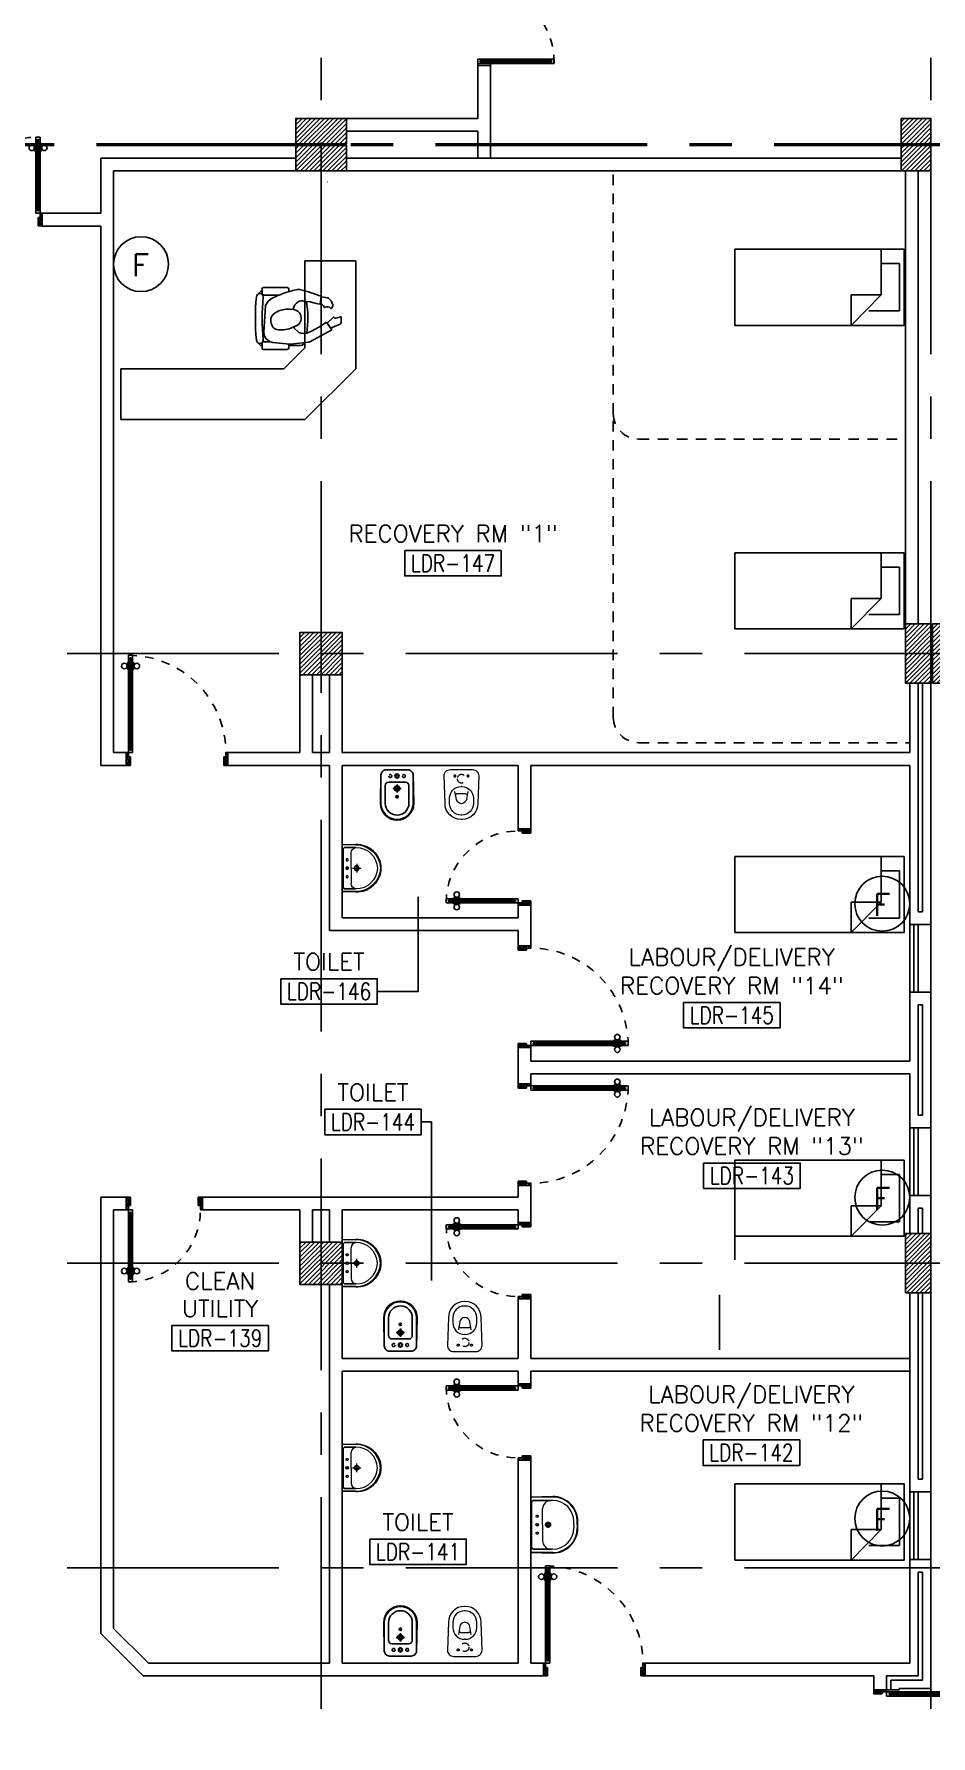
# Model space of a CAD drawing. Extents: x -0.4 to 91.9, y -1.1 to 78.4.
# Drawn here: x 31.96 to 42.55, y 14.57 to 34.67 of the extents above; entities that cross this region are included whole.
import ezdxf
from ezdxf.enums import TextEntityAlignment as Align

# ---------------------------------------------------------------- set-up
doc = ezdxf.new("R2010")
doc.units = 0
doc.header["$MEASUREMENT"] = 0
for name, pattern in [('CENTERX2', [4, 2.5, -0.5, 0.5, -0.5]), ('DASHED', [0.75, 0.5, -0.25]), ('HIDDEN', [0.375, 0.25, -0.125]), ('HIDDEN2', [0.1875, 0.125, -0.0625])]:
    doc.linetypes.add(name, pattern=pattern)
doc.layers.get('0').update_dxf_attribs({"color": 11, "linetype": 'CONTINUOUS'})
for name, color, linetype in [('AXES', 11, 'CENTERX2'), ('COL', 11, 'CONTINUOUS'), ('COUNTER', 11, 'CONTINUOUS'), ('CRT-HIDE', 11, 'HIDDEN2'), ('DOOR', 11, 'CONTINUOUS'), ('E-CLCK', 4, 'CONTINUOUS'), ('FIX', 11, 'CONTINUOUS'), ('FUR', 11, 'CONTINUOUS'), ('HAT', 11, 'CONTINUOUS'), ('INSUL', 11, 'CONTINUOUS'), ('NON-MEDICAL', 11, 'CONTINUOUS'), ('RM-BOX', 11, 'CONTINUOUS'), ('RM-NAME', 11, 'CONTINUOUS'), ('RM-NO', 11, 'CONTINUOUS'), ('WALL', 11, 'CONTINUOUS'), ('WIN', 11, 'CONTINUOUS')]:
    doc.layers.add(name, color=color, linetype=linetype)
doc.styles.add('ROMANS', font='ROMANS.shx', dxfattribs={"width": 0.6})

# ---------------------------------------------------------------- blocks, each defined once
blk = doc.blocks.new('*X80')
at = {"color": 0}
for p, q in [((49339, 132654), (49835, 133150)), ((49339, 132707), (49782, 133150)), ((49339, 132760), (49729, 133150)), ((49339, 132813), (49676, 133150)), ((49339, 132866), (49623, 133150)), ((49339, 132919), (49570, 133150)), ((49339, 132972), (49517, 133150)), ((49339, 133025), (49464, 133150)), ((49339, 133078), (49411, 133150)), ((49339, 133131), (49358, 133150)), ((49388, 132650), (49839, 133101)), ((49441, 132650), (49839, 133048)), ((49494, 132650), (49839, 132995)), ((49547, 132650), (49839, 132942)), ((49600, 132650), (49839, 132889)), ((49653, 132650), (49839, 132836)), ((49706, 132650), (49839, 132783)), ((49759, 132650), (49839, 132730)), ((49812, 132650), (49839, 132677))]:
    blk.add_line(p, q, dxfattribs=at)
blk = doc.blocks.new('*X74')
at = {"color": 0}
for p, q in [((49339, 139867), (49822, 140350)), ((49339, 139920), (49769, 140350)), ((49339, 139973), (49716, 140350)), ((49339, 140026), (49663, 140350)), ((49339, 140079), (49610, 140350)), ((49339, 140132), (49557, 140350)), ((49339, 140185), (49504, 140350)), ((49339, 140238), (49451, 140350)), ((49339, 140291), (49398, 140350)), ((49339, 140344), (49345, 140350)), ((49375, 139850), (49839, 140314)), ((49428, 139850), (49839, 140261)), ((49481, 139850), (49839, 140207)), ((49535, 139850), (49839, 140154)), ((49588, 139850), (49839, 140101)), ((49641, 139850), (49839, 140048)), ((49694, 139850), (49839, 139995)), ((49747, 139850), (49839, 139942)), ((49800, 139850), (49839, 139889))]:
    blk.add_line(p, q, dxfattribs=at)
blk = doc.blocks.new('COL50')
at = {"layer": 'COL'}
blk.add_lwpolyline([(-250, 250), (-250, -250), (250, -250), (250, 250)], close=True, dxfattribs=at)
blk = doc.blocks.new('A$C272A55A0')
at = {"layer": 'DOOR', "color": 0, "linetype": 'ByBlock'}
for p, q in [((0, 900), (0, 1050)), ((50, 1050), (0, 1050)), ((50, 950), (50, 1050)), ((1750, 950), (1750, 1050)), ((1750, 1050), (1800, 1050)), ((1800, 1050), (1800, 900)), ((0, 900), (25, 900)), ((25, 950), (50, 950)), ((25, 900), (25, 950)), ((75, 900), (25, 900)), ((25, 850), (25, 900)), ((42, 850), (25, 850)), ((58, 870), (42, 870)), ((42, 870), (42, 850)), ((58, 850), (58, 870)), ((75, 850), (58, 850)), ((75, 900), (75, 850)), ((1725, 900), (1775, 900)), ((1725, 900), (1725, 850)), ((1725, 850), (1742, 850)), ((1742, 870), (1758, 870)), ((1742, 850), (1742, 870)), ((1775, 950), (1750, 950)), ((1758, 870), (1758, 850)), ((1758, 850), (1775, 850)), ((1775, 900), (1775, 950)), ((1800, 900), (1775, 900)), ((1775, 850), (1775, 900)), ((25, 50), (42, 50)), ((25, 50), (25, 0)), ((25, 0), (75, 0)), ((75, 0), (25, 0)), ((42, 50), (42, 30)), ((42, 30), (58, 30)), ((58, 50), (75, 50)), ((58, 50), (58, 30)), ((75, 50), (75, 0)), ((1718, 160), (1709, 160)), ((1709, 95), (1709, 160)), ((1718, 95), (1709, 95)), ((1725, 173), (1718, 173)), ((1718, 173), (1718, 83)), ((1718, 95), (1718, 160)), ((1725, 83), (1718, 83)), ((1742, 50), (1725, 50)), ((1725, 50), (1725, 0)), ((1775, 0), (1725, 0)), ((1725, 0), (1775, 0)), ((1742, 50), (1742, 30)), ((1758, 30), (1742, 30)), ((1775, 50), (1758, 50)), ((1758, 50), (1758, 30)), ((1775, 173), (1782, 173)), ((1775, 83), (1782, 83)), ((1775, 50), (1775, 0)), ((1782, 173), (1782, 83)), ((1782, 160), (1791, 160)), ((1782, 95), (1782, 160)), ((1782, 95), (1791, 95)), ((1791, 95), (1791, 160))]:
    blk.add_line(p, q, dxfattribs=at)
at = {"layer": 'DOOR', "color": 9, "linetype": 'ByBlock'}
for p, q in [((50, 1050), (0, 1010)), ((50, 1050), (0, 937)), ((50, 1050), (37, 950)), ((1750, 1050), (1800, 1010)), ((1750, 1050), (1800, 937)), ((1750, 1050), (1763, 950))]:
    blk.add_line(p, q, dxfattribs=at)
at = {"layer": 'DOOR', "linetype": 'ByBlock'}
for p, q in [((25, 850), (25, 50)), ((42, 850), (42, 50)), ((58, 850), (58, 50)), ((75, 50), (75, 850)), ((1725, 50), (1725, 850)), ((1742, 850), (1742, 50)), ((1758, 850), (1758, 50)), ((1775, 850), (1775, 50))]:
    blk.add_line(p, q, dxfattribs=at)
at = {"layer": 'DOOR', "color": 0, "linetype": 'ByBlock'}
for centre in [(1676, 128), (1824, 128)]:
    blk.add_circle(centre, 32.4, dxfattribs=at)
at = {"layer": 'DOOR', "color": 9, "linetype": 'ByBlock'}
for centre, radius, start, end in [((50, 1050), 54.4, 203.2074, 270), ((50, 1050), 34.4, 180, 270), ((50, 1050), 14.4, 180, 270), ((1750, 1050), 14.4, 270, 0), ((1750, 1050), 34.4, 270, 0), ((1750, 1050), 54.4, 270, 336.7926), ((50, 1050), 74.4, 227.7764, 270), ((50, 1050), 94.4, 238.0182, 270), ((50, 1050), 114, 244.0838, 257.3774), ((50, 1050), 134, 248.1598, 259.28), ((50, 1050), 154, 251.1053, 256.2858), ((1750, 1050), 74.4, 270, 312.2236), ((1750, 1050), 94.4, 270, 301.9818), ((1750, 1050), 114, 282.6226, 295.9162), ((1750, 1050), 134, 280.72, 291.8402), ((1750, 1050), 154, 283.7142, 288.8947)]:
    blk.add_arc(centre, radius, start, end, dxfattribs=at)
at = {"layer": 'DOOR', "linetype": 'HIDDEN', "ltscale": 0.5}
for centre, start, end in [((50, 851), 268.3174, 3.2965), ((1750, 851), 176.7035, 271.6826)]:
    blk.add_arc(centre, 851, start, end, dxfattribs=at)
at = {"layer": 'WALL', "linetype": 'ByBlock'}
blk.add_line((1800, 900), (1800, 1050), dxfattribs=at)
blk = doc.blocks.new('RM1')
at = {"layer": 'RM-BOX'}
blk.add_lwpolyline([(570, -200), (-570, -200), (-570, -500), (570, -500)], close=True, dxfattribs=at)
at = {"layer": 'RM-NAME', "style": 'ROMANS'}
for tag, p in [('ROOMNAME1', (0, 324)), ('ROOMNAME2', (0, 0))]:
    blk.add_attdef(tag, text='', height=200, dxfattribs=at).set_placement(p, align=Align.MIDDLE)
at = {"layer": 'RM-NO', "style": 'ROMANS', "width": 0.8}
blk.add_attdef('ROOMNO', text='', height=200, dxfattribs=at).set_placement((0, -350), align=Align.MIDDLE)
blk = doc.blocks.new('C5')
at = {"layer": 'HAT', "linetype": 'ByBlock'}
h = blk.add_hatch(dxfattribs=at)
h.set_pattern_fill('ANSI31', color=256, scale=300, style=0)
h.set_pattern_definition([(45, (-223356.182, -51411.005), (-26.516504, 26.516504), [])])
h.paths.add_polyline_path([(300, 300), (0, 300), (0, 0), (300, 0)])
h.paths.add_polyline_path([(600, 300), (300, 300), (300, 0), (600, 0)])
at = {"layer": 'COL'}
blk.add_lwpolyline([(600, 300), (0, 300), (0, 0), (600, 0)], close=True, dxfattribs=at)
blk = doc.blocks.new('C7')
at = {"layer": 'HAT'}
h = blk.add_hatch(dxfattribs=at)
h.set_pattern_fill('ANSI31', color=256, scale=300, style=0)
h.set_pattern_definition([(45, (-248876.182, -51411.005), (-26.5165043, 26.5165043), [])])
h.paths.add_polyline_path([(350, 300), (250, 300), (0, 300), (0, 0), (350, 0)])
at = {"layer": 'COL'}
blk.add_lwpolyline([(0, 300), (0, 0), (350, 0), (350, 300)], close=True, dxfattribs=at)
blk = doc.blocks.new('C11')
at = {"layer": 'HAT'}
h = blk.add_hatch(dxfattribs=at)
h.set_pattern_fill('ANSI31', color=256, scale=300, style=0)
h.set_pattern_definition([(45, (-248556.182, -75061.005), (-26.5165043, 26.5165043), [])])
h.paths.add_polyline_path([(300, 700), (0, 700), (0, 350), (300, 350)])
h.paths.add_polyline_path([(300, 350), (0, 350), (0, 0), (300, 0)])
at = {"layer": 'COL'}
blk.add_lwpolyline([(300, 700), (300, 0), (0, 0), (0, 700)], close=True, dxfattribs=at)
blk = doc.blocks.new('C11D')
at = {"layer": 'COL', "linetype": 'ByBlock'}
for p in [(-320, 0), (0, 0)]:
    blk.add_blockref('C11', p, dxfattribs=at)
blk = doc.blocks.new('DOOR90')
at = {"layer": 'DOOR', "color": 0, "linetype": 'ByBlock'}
for p, q in [((-150, 0), (-150, -25)), ((-150, 0), (0, 0)), ((0, -50), (0, 0)), ((-1000, -25), (-1000, -75)), ((-1000, -75), (-1000, -25)), ((-950, -25), (-1000, -25)), ((-950, -75), (-1000, -75)), ((-970, -42), (-970, -58)), ((-950, -42), (-970, -42)), ((-950, -58), (-970, -58)), ((-950, -25), (-950, -42)), ((-950, -58), (-950, -75)), ((-918, -25), (-918, -18)), ((-828, -18), (-918, -18)), ((-918, -75), (-918, -82)), ((-828, -82), (-918, -82)), ((-905, -18), (-905, -9)), ((-905, -9), (-840, -9)), ((-905, -18), (-840, -18)), ((-905, -82), (-905, -91)), ((-905, -82), (-840, -82)), ((-905, -91), (-840, -91)), ((-840, -18), (-840, -9)), ((-840, -82), (-840, -91)), ((-828, -25), (-828, -18)), ((-828, -75), (-828, -82)), ((-200, -42), (-200, -25)), ((-200, -25), (-150, -25)), ((-180, -42), (-200, -42)), ((-200, -75), (-200, -58)), ((-200, -58), (-180, -58)), ((-150, -75), (-200, -75)), ((-180, -58), (-180, -42)), ((-150, -75), (-150, -25)), ((-150, -25), (-100, -25)), ((-100, -25), (-100, -50)), ((-100, -50), (0, -50)), ((-150, -900), (-150, -875)), ((-150, -875), (-100, -875)), ((0, -900), (-150, -900)), ((-150, -900), (0, -900)), ((-100, -850), (0, -850)), ((-100, -875), (-100, -850)), ((0, -850), (0, -900))]:
    blk.add_line(p, q, dxfattribs=at)
at = {"layer": 'DOOR', "color": 9, "linetype": 'ByBlock'}
for p, q in [((0, -50), (-114, 0)), ((0, -50), (-40, 0)), ((0, -50), (-100, -37)), ((0, -850), (-114, -900)), ((0, -850), (-100, -863)), ((0, -850), (-40, -900))]:
    blk.add_line(p, q, dxfattribs=at)
at = {"layer": 'DOOR', "linetype": 'ByBlock'}
for p, q in [((-200, -25), (-950, -25)), ((-200, -42), (-950, -42)), ((-200, -58), (-950, -58)), ((-950, -75), (-200, -75))]:
    blk.add_line(p, q, dxfattribs=at)
at = {"layer": 'DOOR', "color": 0, "linetype": 'ByBlock'}
for centre in [(-873, 24), (-873, -124)]:
    blk.add_circle(centre, 32.4, dxfattribs=at)
at = {"layer": 'DOOR', "color": 9, "linetype": 'ByBlock'}
for centre, radius, start, end in [((0, -50), 154, 161.1053, 166.2858), ((0, -50), 134, 158.1598, 169.28), ((0, -50), 94.4, 148.0182, 180), ((0, -50), 74.4, 137.7764, 180), ((0, -50), 114, 154.0838, 167.3774), ((0, -50), 54.4, 113.2074, 180), ((0, -50), 34.4, 90, 180), ((0, -50), 14.4, 90, 180), ((0, -850), 154, 193.7142, 198.8947), ((0, -850), 134, 190.72, 201.8402), ((0, -850), 94.4, 180, 211.9818), ((0, -850), 74.4, 180, 222.2236), ((0, -850), 54.4, 180, 246.7926), ((0, -850), 34.4, 180, 270), ((0, -850), 14.4, 180, 270)]:
    blk.add_arc(centre, radius, start, end, dxfattribs=at)
at = {"layer": 'DOOR', "linetype": 'HIDDEN', "ltscale": 0.5}
blk.add_arc((-150, -25), 850, 180, 270, dxfattribs=at)
blk = doc.blocks.new('DOOR100')
at = {"layer": 'DOOR', "color": 0, "linetype": 'ByBlock'}
for p, q in [((-75, 1218), (-82, 1218)), ((-82, 1128), (-82, 1218)), ((-25, 1300), (-75, 1300)), ((-75, 1300), (-25, 1300)), ((-75, 1250), (-75, 1300)), ((-58, 1250), (-75, 1250)), ((-42, 1270), (-58, 1270)), ((-58, 1250), (-58, 1270)), ((-42, 1250), (-42, 1270)), ((-25, 1250), (-42, 1250)), ((-25, 1250), (-25, 1300)), ((-25, 1218), (-18, 1218)), ((-18, 1128), (-18, 1218)), ((-82, 1205), (-91, 1205)), ((-91, 1205), (-91, 1140)), ((-82, 1140), (-91, 1140)), ((-82, 1205), (-82, 1140)), ((-75, 1128), (-82, 1128)), ((-25, 1128), (-18, 1128)), ((-18, 1205), (-9, 1205)), ((-18, 1205), (-18, 1140)), ((-18, 1140), (-9, 1140)), ((-9, 1205), (-9, 1140)), ((-1200, 0), (-1200, 150)), ((-1200, 150), (-1175, 150)), ((-1200, 150), (-1200, 0)), ((-1150, 0), (-1200, 0)), ((-1175, 150), (-1175, 100)), ((-1175, 100), (-1150, 100)), ((-1150, 100), (-1150, 0)), ((-75, 200), (-58, 200)), ((-75, 150), (-75, 200)), ((-75, 150), (-25, 150)), ((-58, 200), (-58, 180)), ((-58, 180), (-42, 180)), ((-50, 100), (-50, 0)), ((-25, 100), (-50, 100)), ((-50, 0), (0, 0)), ((-42, 200), (-25, 200)), ((-42, 180), (-42, 200)), ((-25, 200), (-25, 150)), ((0, 150), (-25, 150)), ((-25, 150), (-25, 100)), ((0, 150), (0, 0))]:
    blk.add_line(p, q, dxfattribs=at)
at = {"layer": 'DOOR', "linetype": 'ByBlock'}
for p, q in [((-75, 1250), (-75, 200)), ((-58, 200), (-58, 1250)), ((-42, 200), (-42, 1250)), ((-25, 200), (-25, 1250)), ((0, 0), (0, 150))]:
    blk.add_line(p, q, dxfattribs=at)
at = {"layer": 'DOOR', "color": 9, "linetype": 'ByBlock'}
for p, q in [((-1150, 0), (-1200, 114)), ((-1150, 0), (-1200, 40)), ((-1150, 0), (-1163, 100)), ((-50, 0), (0, 114)), ((-50, 0), (-37, 100)), ((-50, 0), (0, 40))]:
    blk.add_line(p, q, dxfattribs=at)
at = {"layer": 'DOOR', "color": 0, "linetype": 'ByBlock'}
for centre in [(-124, 1173), (24, 1173)]:
    blk.add_circle(centre, 32.4, dxfattribs=at)
at = {"layer": 'DOOR', "linetype": 'HIDDEN', "ltscale": 0.5}
blk.add_arc((-25, 150), 1150, 90, 180.0001, dxfattribs=at)
at = {"layer": 'DOOR', "color": 9, "linetype": 'ByBlock'}
for centre, radius, start, end in [((-1150, 0), 154, 103.7142, 108.8947), ((-1150, 0), 134, 100.72, 111.8402), ((-1150, 0), 94.4, 90, 121.9818), ((-1150, 0), 74.4, 90, 132.2236), ((-1150, 0), 54.4, 90, 156.7926), ((-1150, 0), 34.4, 90, 180), ((-1150, 0), 14.4, 90, 180), ((-50, 0), 94.4, 58.0182, 90), ((-50, 0), 74.4, 47.7764, 90), ((-50, 0), 54.4, 23.2074, 90), ((-50, 0), 34.4, 0, 90), ((-50, 0), 14.4, 0, 90), ((-50, 0), 134, 68.1598, 79.28), ((-50, 0), 114, 64.0838, 77.3774), ((-50, 0), 154, 71.1053, 76.2858)]:
    blk.add_arc(centre, radius, start, end, dxfattribs=at)
blk = doc.blocks.new('A$C49F1192B')
at = {"layer": 'DOOR', "color": 0, "linetype": 'ByBlock', "xscale": -1, "rotation": 270}
blk.add_blockref('DOOR100', (0, 1200), dxfattribs=at)
blk = doc.blocks.new('LAV-003')
at = {"layer": 'FIX', "linetype": 'Continuous', "lineweight": 20}
for p, q in [((-328, -285), (-328, -25)), ((0, -165), (-188, -165)), ((0, -165), (187, -165)), ((327, -285), (327, -25)), ((-288, -285), (-288, -265)), ((287, -285), (287, -265)), ((0, -535), (-38, -535)), ((0, -575), (-38, -575)), ((0, -535), (37, -535)), ((0, -575), (37, -575))]:
    blk.add_line(p, q, dxfattribs=at)
at = {"layer": 'FIX', "linetype": 'ByBlock'}
blk.add_line((-328, -25), (327, -25), dxfattribs=at)
at = {"layer": 'FIX', "linetype": 'ByBlock', "ltscale": 0.3}
for p, q in [((-288, -265), (-288, -60)), ((0, -35), (-262, -35)), ((0, -35), (262, -35)), ((287, -265), (287, -60))]:
    blk.add_line(p, q, dxfattribs=at)
at = {"layer": 'FIX', "lineweight": 20}
for p, q in [((-16, -101), (15, -101)), ((0, -85), (0, -116))]:
    blk.add_line(p, q, dxfattribs=at)
at = {"layer": 'FIX', "linetype": 'DASHED', "lineweight": 20, "ltscale": 0.04}
for p, q in [((0, -194), (0, -266)), ((-36, -230), (37, -230))]:
    blk.add_line(p, q, dxfattribs=at)
at = {"layer": 'FIX', "linetype": 'Continuous', "lineweight": 20}
blk.add_lwpolyline([(295, -25), (0, -25), (-328, -25), (-335, -285, 0.414214), (-38, -582), (0, -582), (37, -582, 0.414214), (334, -285), (327, -25), (0, -25)], format="xyb", dxfattribs=at)
at = {"layer": 'FIX', "linetype": 'HIDDEN', "lineweight": 20, "ltscale": 0.05}
for centre in [(-100, -101), (100, -101)]:
    blk.add_circle(centre, 12.4, dxfattribs=at)
at = {"layer": 'FIX', "lineweight": 20}
for centre, radius in [((0, -230), 29.5), ((0, -101), 15.5), ((0, -230), 22.5)]:
    blk.add_circle(centre, radius, dxfattribs=at)
at = {"layer": 'FIX', "linetype": 'Continuous', "lineweight": 20}
for centre, radius, start, end in [((-188, -265), 100, 90, 180), ((187, -265), 100, 0, 90), ((-38, -285), 290, 180, 270), ((-38, -285), 250, 180, 270), ((37, -285), 250, 270, 0), ((37, -285), 290, 270, 0)]:
    blk.add_arc(centre, radius, start, end, dxfattribs=at)
at = {"layer": 'FIX', "linetype": 'ByBlock', "ltscale": 0.3}
for centre, start, end in [((-262, -60), 90, 180), ((262, -60), 0, 90)]:
    blk.add_arc(centre, 25, start, end, dxfattribs=at)
blk = doc.blocks.new('WC1')
at = {"layer": 'FIX', "lineweight": 20}
for p, q in [((-210, 204), (-538, 194)), ((-727, 5), (-727, -5)), ((-674, 5), (-674, -5)), ((-534, 24), (-540, 0)), ((-540, 0), (-534, -24)), ((-475, 141), (-538, 141)), ((-395, 76), (-490, 60)), ((-339, 5), (-339, -5)), ((-538, -141), (-475, -141)), ((-538, -194), (-210, -204)), ((-490, -60), (-395, -76))]:
    blk.add_line(p, q, dxfattribs=at)
at = {"layer": 'FIX', "linetype": 'Continuous', "lineweight": 20}
blk.add_line((-420, -47), (-420, 45), dxfattribs=at)
at = {"layer": 'FIX', "lineweight": 20}
blk.add_lwpolyline([(-213, -204), (-210, -204, 0.414214), (-137, -131), (-137, 0), (-137, 131, 0.414214), (-210, 204)], format="xyb", dxfattribs=at)
at = {"layer": 'FIX', "linetype": 'HIDDEN2', "lineweight": 20, "ltscale": 0.3}
blk.add_circle((-245, 0), 49.8, dxfattribs=at)
at = {"layer": 'FIX', "linetype": 'HIDDEN', "lineweight": 20, "ltscale": 0.05}
for centre in [(-213, 78), (-213, -77)]:
    blk.add_circle(centre, 11.6, dxfattribs=at)
at = {"layer": 'FIX', "lineweight": 20}
for centre, radius, start, end in [((-538, 5), 189, 90, 180), ((-538, 5), 136, 90, 180), ((-473, -7), 68.2, 128.9242, 152.8468), ((-464, -18), 82, 108.496, 128.9242), ((-475, 5), 136, 360, 90), ((-538, -5), 189, 180, 270), ((-538, -5), 136, 180, 270), ((-473, 7), 68.2, 207.1532, 231.0758), ((-464, 18), 82, 231.0758, 251.504), ((-475, -5), 136, 270, 0)]:
    blk.add_arc(centre, radius, start, end, dxfattribs=at)
at = {"layer": 'FIX', "linetype": 'Continuous', "lineweight": 20}
for centre, start, end in [((-443, 46), 357.6662, 91.6121), ((-442, -46), 268.3879, 2.3338)]:
    blk.add_arc(centre, 22.3, start, end, dxfattribs=at)
blk = doc.blocks.new('BIDET1')
at = {"layer": 'FIX'}
for p, q in [((-617, 2), (-617, -3)), ((-88, 190), (-428, 190)), ((-210, 140), (-420, 140)), ((-352, 1), (-352, 1)), ((-350, 5), (-350, 5)), ((-348, 1), (-348, 1)), ((-346, 5), (-346, 5)), ((-344, 9), (-344, 9)), ((-344, 1), (-344, 1)), ((-342, 5), (-342, 5)), ((-341, 9), (-341, 9)), ((-341, 1), (-341, 1)), ((-339, 5), (-339, 5)), ((-337, 1), (-337, 1)), ((-335, 5), (-335, 5)), ((-333, 1), (-333, 1)), ((-170, 100), (-170, -100)), ((-25, -3), (-25, 128)), ((-617, -8), (-617, -3)), ((-88, -190), (-428, -190)), ((-210, -140), (-420, -140)), ((-350, -2), (-350, -2)), ((-348, -6), (-348, -6)), ((-346, -2), (-346, -2)), ((-346, -10), (-346, -10)), ((-344, -6), (-344, -6)), ((-342, -2), (-342, -2)), ((-342, -10), (-342, -10)), ((-341, -6), (-341, -6)), ((-339, -2), (-339, -2)), ((-339, -10), (-339, -10)), ((-337, -6), (-337, -6)), ((-335, -2), (-335, -2)), ((-333, -6), (-333, -6)), ((-331, -2), (-331, -2)), ((-25, -3), (-25, -134))]:
    blk.add_line(p, q, dxfattribs=at)
at = {"layer": 'FIX', "linetype": 'ByBlock', "ltscale": 0.3}
for p, q in [((-75, 190), (-420, 197)), ((-75, -190), (-420, -197))]:
    blk.add_line(p, q, dxfattribs=at)
at = {"layer": 'FIX', "linetype": 'DASHED', "ltscale": 0.05}
for p, q in [((-196, 0), (-294, 0)), ((-245, 49), (-245, -49))]:
    blk.add_line(p, q, dxfattribs=at)
at = {"layer": 'FIX'}
for centre, radius in [((-342, 0), 13.8), ((-342, 0), 11), ((-245, 0), 31.7), ((-245, 0), 22.5), ((-98, 0), 24.5), ((-98, 0), 17.5)]:
    blk.add_circle(centre, radius, dxfattribs=at)
at = {"layer": 'FIX', "linetype": 'HIDDEN', "ltscale": 0.05}
for centre in [(-98, 80), (-98, -80)]:
    blk.add_circle(centre, 17.5, dxfattribs=at)
at = {"layer": 'FIX', "linetype": 'ByBlock', "ltscale": 0.3}
blk.add_arc((-420, 0), 197, 90, 270, dxfattribs=at)
at = {"layer": 'FIX'}
for centre, radius, start, end in [((-420, 0), 190, 90, 270), ((-420, 0), 140, 90, 270), ((-210, 100), 40, 0, 90), ((-87, 128), 62.1, 0.1463, 90.8397), ((-210, -100), 40, 270, 0), ((-87, -128), 62.1, 269.1603, 359.8537)]:
    blk.add_arc(centre, radius, start, end, dxfattribs=at)
blk = doc.blocks.new('LAV1')
at = {"layer": 'FIX', "linetype": 'ByBlock', "ltscale": 0.3}
for p, q in [((-280, 210), (-275, 50)), ((-245, 210), (-245, 85)), ((245, 210), (245, 85)), ((280, 210), (275, 50)), ((0, 60), (-220, 60)), ((0, 60), (220, 60))]:
    blk.add_line(p, q, dxfattribs=at)
at = {"layer": 'FIX', "linetype": 'Continuous', "lineweight": 20}
for p, q in [((-275, 210), (-275, 50)), ((275, 210), (275, 50)), ((0, 50), (-275, 50)), ((0, 50), (-252, 50)), ((0, 155), (-181, 155)), ((0, 155), (181, 155)), ((0, 50), (252, 50)), ((0, 50), (275, 50))]:
    blk.add_line(p, q, dxfattribs=at)
at = {"layer": 'FIX', "linetype": 'DASHED', "lineweight": 20, "ltscale": 0.05}
for p, q in [((50, 220), (-50, 220)), ((0, 170), (0, 270)), ((0, 170), (0, 270))]:
    blk.add_line(p, q, dxfattribs=at)
at = {"layer": 'FIX', "lineweight": 20}
for p, q in [((16, 107), (-15, 107)), ((0, 92), (0, 123))]:
    blk.add_line(p, q, dxfattribs=at)
for centre, radius in [((0, 220), 29.5), ((0, 220), 22.5), ((0, 107), 15.5)]:
    blk.add_circle(centre, radius, dxfattribs=at)
at = {"layer": 'FIX', "linetype": 'HIDDEN', "lineweight": 20, "ltscale": 0.05}
for centre in [(-100, 107), (100, 107)]:
    blk.add_circle(centre, 12.4, dxfattribs=at)
at = {"layer": 'FIX', "linetype": 'ByBlock', "ltscale": 0.3}
for centre, radius, start, end in [((7, 220), 287, 91.3776, 182.0064), ((-7, 220), 287, 357.9936, 88.6224), ((-220, 85), 24.9, 179.7021, 269.9486), ((220, 85), 24.9, 270.0514, 0.2979)]:
    blk.add_arc(centre, radius, start, end, dxfattribs=at)
at = {"layer": 'FIX', "linetype": 'Continuous', "lineweight": 20}
for centre, radius, start, end in [((8, 217), 283, 91.6988, 181.351), ((8, 212), 253, 91.7328, 180.4884), ((-8, 217), 283, 358.649, 88.3012), ((-8, 212), 253, 359.5116, 88.2672), ((-179, 222), 66.9, 190.2006, 268.0786), ((179, 222), 66.9, 271.9214, 349.7994)]:
    blk.add_arc(centre, radius, start, end, dxfattribs=at)
blk = doc.blocks.new('fe-door')
at = {"layer": 'DOOR', "color": 0, "linetype": 'ByBlock'}
for p, q in [((-900, 1775), (-900, 1725)), ((-900, 1725), (-900, 1775)), ((-850, 1775), (-900, 1775)), ((-850, 1725), (-900, 1725)), ((-870, 1758), (-870, 1742)), ((-850, 1758), (-870, 1758)), ((-850, 1742), (-870, 1742)), ((-850, 1775), (-850, 1758)), ((-850, 1742), (-850, 1725)), ((-818, 1775), (-818, 1782)), ((-728, 1782), (-818, 1782)), ((-818, 1725), (-818, 1718)), ((-728, 1718), (-818, 1718)), ((-805, 1782), (-805, 1791)), ((-805, 1791), (-740, 1791)), ((-805, 1782), (-740, 1782)), ((-805, 1718), (-805, 1709)), ((-805, 1718), (-740, 1718)), ((-805, 1709), (-740, 1709)), ((-740, 1782), (-740, 1791)), ((-740, 1718), (-740, 1709)), ((-728, 1775), (-728, 1782)), ((-728, 1725), (-728, 1718)), ((-50, 1758), (-50, 1775)), ((-50, 1775), (0, 1775)), ((-30, 1758), (-50, 1758)), ((-50, 1725), (-50, 1742)), ((-50, 1742), (-30, 1742)), ((0, 1725), (-50, 1725)), ((-30, 1742), (-30, 1758)), ((150, 1800), (0, 1800)), ((0, 1800), (0, 1775)), ((0, 1725), (0, 1775)), ((0, 1775), (150, 1775)), ((150, 1775), (150, 1800)), ((0, 75), (0, 25)), ((0, 75), (50, 75)), ((0, 0), (0, 25)), ((0, 25), (50, 25)), ((150, 25), (0, 25)), ((0, 0), (150, 0)), ((30, 58), (30, 42)), ((50, 58), (30, 58)), ((30, 42), (50, 42)), ((50, 75), (50, 58)), ((50, 42), (50, 25)), ((150, 25), (150, 0)), ((850, 58), (850, 75)), ((850, 75), (900, 75)), ((850, 58), (870, 58)), ((850, 25), (850, 42)), ((850, 42), (870, 42)), ((850, 25), (900, 25)), ((870, 42), (870, 58)), ((900, 25), (900, 75)), ((900, 75), (900, 25))]:
    blk.add_line(p, q, dxfattribs=at)
at = {"layer": 'DOOR', "linetype": 'ByBlock'}
for p, q in [((-50, 1775), (-850, 1775)), ((-50, 1758), (-850, 1758)), ((-50, 1742), (-850, 1742)), ((-850, 1725), (-50, 1725)), ((850, 75), (50, 75)), ((50, 58), (850, 58)), ((50, 42), (850, 42)), ((50, 25), (850, 25))]:
    blk.add_line(p, q, dxfattribs=at)
at = {"layer": 'DOOR', "color": 0, "linetype": 'ByBlock'}
for centre in [(-773, 1824), (-773, 1676)]:
    blk.add_circle(centre, 32.4, dxfattribs=at)
at = {"layer": 'DOOR', "linetype": 'HIDDEN', "ltscale": 0.5}
for centre, start, end in [((-49, 1750), 178.3174, 273.2965), ((49, 50), 358.3174, 93.2965)]:
    blk.add_arc(centre, 851, start, end, dxfattribs=at)
at = {"layer": 'WALL'}
for p, q in [((0, 1800), (150, 1800)), ((0, 0), (150, 0))]:
    blk.add_line(p, q, dxfattribs=at)
at = {"layer": 'WALL', "linetype": 'ByBlock'}
blk.add_line((0, 1800), (150, 1800), dxfattribs=at)

msp = doc.modelspace()

# ---------------------------------------------------------------- hatches: boundary and pattern name
at = {"layer": 'HAT', "linetype": 'ByBlock'}
h = msp.add_hatch(dxfattribs=at)
h.set_pattern_fill('ANSI31', color=256, scale=0.3, style=0)
h.set_pattern_definition([(45, (-188.306182, -18.041005), (-0.026516504, 0.026516504), [])])
h.paths.add_polyline_path([(35.35, 33.67), (35.05, 33.67), (35.05, 33.37), (35.35, 33.37)])
h.paths.add_polyline_path([(35.65, 33.67), (35.35, 33.67), (35.35, 33.37), (35.65, 33.37)])

# ---------------------------------------------------------------- linework, layer by layer
at = {"layer": 'AXES'}
for p, q in [((35.35, -1.1143), (35.35, 77.6984)), ((42.55, -1.1143), (42.55, 77.3484)), ((0.7, 33.37), (73.79, 33.37)), ((0.7, 33.35), (73.79, 33.35)), ((0.35, 27.35), (68.39, 27.35)), ((0.35, 20.15), (68.39, 20.15)), ((0.35, 16.55), (68.39, 16.55))]:
    msp.add_line(p, q, dxfattribs=at)
at = {"layer": 'COL'}
msp.add_lwpolyline([(35.65, 33.67), (35.05, 33.67), (35.05, 33.37), (35.65, 33.37)], close=True, dxfattribs=at)
at = {"layer": 'COUNTER', "linetype": 'ByBlock'}
for p, q in [((35.1592, 31.989), (35.1592, 30.9625)), ((35.7592, 31.989), (35.1592, 31.989)), ((35.7592, 31.989), (35.7592, 30.714)), ((35.1592, 30.9625), (34.9106, 30.714)), ((32.9842, 30.714), (34.9106, 30.714)), ((32.9842, 30.714), (32.9842, 30.114)), ((35.7592, 30.714), (35.1592, 30.114)), ((32.9842, 30.114), (35.1592, 30.114))]:
    msp.add_line(p, q, dxfattribs=at)
at = {"layer": 'COUNTER'}
msp.add_arc((35.422, 32.917), 0.003, 0, 90, dxfattribs=at)
msp.add_arc((35.422, 32.917), 0.003, 0, 90, dxfattribs=at)
at = {"layer": 'CRT-HIDE'}
for p, q in [((38.8, 30.1837), (38.8, 33.05)), ((38.8, 26.5975), (38.8, 30.1837)), ((39.1, 29.8838), (42.25, 29.8838)), ((39.1, 26.2975), (42.3, 26.2975))]:
    msp.add_line(p, q, dxfattribs=at)
for centre in [(39.1, 30.1837), (39.1, 26.5975)]:
    msp.add_arc(centre, 0.3, 180, 270, dxfattribs=at)
at = {"layer": 'E-CLCK', "color": 4}
for centre in [(33.2243, 31.9498), (41.9757, 24.3957), (41.9757, 20.9245), (41.9757, 17.1339)]:
    msp.add_circle(centre, 0.3243, dxfattribs=at)
at = {"layer": 'FUR'}
for p, q in [((40.234, 31.2269), (40.234, 32.1269)), ((40.234, 32.1269), (42.234, 32.1269)), ((41.9623, 32.1269), (41.9623, 31.588)), ((42.234, 32.1269), (42.234, 31.2269)), ((41.9623, 31.957), (42.1785, 31.957)), ((42.1785, 31.957), (42.1785, 31.399)), ((41.9623, 31.588), (41.6089, 31.588)), ((41.6089, 31.2269), (41.6089, 31.588)), ((41.9623, 31.588), (41.6089, 31.2269)), ((42.1785, 31.399), (41.8188, 31.399)), ((42.234, 31.2269), (40.234, 31.2269)), ((40.234, 27.6406), (40.234, 28.5406)), ((40.234, 28.5406), (42.234, 28.5406)), ((41.9623, 28.5406), (41.9623, 28.0018)), ((41.9623, 28.3707), (42.1785, 28.3707)), ((42.1785, 28.3707), (42.1785, 27.8128)), ((42.234, 28.5406), (42.234, 27.6406)), ((41.9623, 28.0018), (41.6089, 28.0018)), ((41.6089, 27.6406), (41.6089, 28.0018)), ((41.9623, 28.0018), (41.6089, 27.6406)), ((42.1785, 27.8128), (41.8188, 27.8128)), ((42.234, 27.6406), (40.234, 27.6406)), ((40.234, 24.0544), (40.234, 24.9544)), ((40.234, 24.9544), (42.234, 24.9544)), ((41.9623, 24.9544), (41.9623, 24.4155)), ((42.234, 24.9544), (42.234, 24.0544)), ((41.9623, 24.7845), (42.1785, 24.7845)), ((42.1785, 24.7845), (42.1785, 24.2265)), ((41.9623, 24.4155), (41.6089, 24.4155)), ((41.6089, 24.0544), (41.6089, 24.4155)), ((41.9623, 24.4155), (41.6089, 24.0544)), ((42.1785, 24.2265), (41.8188, 24.2265)), ((42.234, 24.0544), (40.234, 24.0544)), ((40.234, 20.4681), (40.234, 21.3681)), ((40.234, 21.3681), (42.234, 21.3681)), ((41.9623, 21.3681), (41.9623, 20.8293)), ((42.234, 21.3681), (42.234, 20.4681)), ((41.9623, 21.1982), (42.1785, 21.1982)), ((42.1785, 21.1982), (42.1785, 20.6403)), ((40.234, 20.1906), (40.234, 21.0906)), ((41.9623, 20.8293), (41.6089, 20.8293)), ((41.6089, 20.4681), (41.6089, 20.8293)), ((41.9623, 20.8293), (41.6089, 20.4681)), ((42.1785, 20.6403), (41.8188, 20.6403)), ((42.234, 20.4681), (40.234, 20.4681)), ((40.234, 16.6432), (40.234, 17.5432)), ((40.234, 17.5432), (42.234, 17.5432)), ((41.9623, 17.5432), (41.9623, 17.0044)), ((42.234, 17.5432), (42.234, 16.6432)), ((41.9623, 17.3733), (42.1785, 17.3733)), ((42.1785, 17.3733), (42.1785, 16.8154)), ((41.9623, 17.0044), (41.6089, 17.0044)), ((41.6089, 16.6432), (41.6089, 17.0044)), ((41.9623, 17.0044), (41.6089, 16.6432)), ((42.1785, 16.8154), (41.8188, 16.8154)), ((42.234, 16.6432), (40.234, 16.6432))]:
    msp.add_line(p, q, dxfattribs=at)
at = {"layer": 'INSUL'}
for p, q in [((42.4, 27), (42.4, 24.3)), ((42.45, 27), (42.45, 24.3)), ((42.45, 24.3), (42.4, 24.3)), ((42.4, 21.9), (42.4, 23.2)), ((42.45, 23.2), (42.4, 23.2)), ((42.45, 21.9), (42.45, 23.2)), ((42.45, 21.9), (42.4, 21.9)), ((42.45, 20.8), (42.4, 20.8)), ((42.4, 20.5), (42.4, 20.8)), ((42.45, 20.5), (42.45, 20.8)), ((42.4, 19.8), (42.4, 17.6)), ((42.45, 19.8), (42.45, 17.6)), ((42.45, 17.6), (42.4, 17.6)), ((42.45, 16.5), (42.4, 16.5)), ((42.4, 16.5), (42.4, 15.275)), ((42.45, 16.5), (42.45, 15.225)), ((42.025, 15.275), (42.025, 15.1125)), ((42.025, 15.275), (42.4, 15.275)), ((42.075, 15.1125), (42.025, 15.1125)), ((42.075, 15.225), (42.075, 15.1125)), ((42.075, 15.225), (42.45, 15.225))]:
    msp.add_line(p, q, dxfattribs=at)
at = {"layer": 'NON-MEDICAL'}
for p, q in [((34.6218, 31.6054), (34.6218, 31.6016)), ((34.6531, 31.6285), (34.6449, 31.6285)), ((34.6531, 31.6582), (34.6531, 31.6059)), ((34.9481, 31.6735), (34.6685, 31.6735)), ((34.853, 31.5835), (34.6755, 31.5835)), ((34.9706, 31.651), (34.9706, 31.6246)), ((35.3386, 31.4752), (35.3512, 31.5699)), ((34.6921, 31.4611), (34.6748, 31.1414)), ((34.7238, 31.5115), (34.6921, 31.4611)), ((34.7725, 31.5497), (34.7238, 31.5115)), ((35.0149, 31.414), (35.0301, 31.4478)), ((35.0301, 31.4478), (35.0414, 31.4697)), ((35.0414, 31.4697), (35.0585, 31.4876)), ((35.1376, 31.5144), (35.1402, 31.514)), ((35.1402, 31.514), (35.1759, 31.51)), ((35.1759, 31.51), (35.2222, 31.5027)), ((35.2222, 31.5027), (35.2636, 31.4946)), ((35.2636, 31.4946), (35.3107, 31.4825)), ((35.3107, 31.4825), (35.3386, 31.4752)), ((35.035, 31.1898), (35.0289, 31.2086)), ((35.0789, 31.1495), (35.035, 31.1898)), ((35.2347, 31.1593), (35.1796, 31.1343)), ((35.2258, 31.0363), (35.4774, 31.1749)), ((35.3223, 31.204), (35.2347, 31.1593)), ((35.4124, 31.2642), (35.3223, 31.204)), ((35.4774, 31.1749), (35.4124, 31.2642)), ((34.6218, 31.0142), (34.6218, 31.0104)), ((34.6531, 30.9873), (34.6449, 30.9873)), ((34.6531, 31.0099), (34.6531, 30.9576)), ((34.7513, 31.0323), (34.6755, 31.0323)), ((34.7675, 31.0268), (34.7802, 31.0252)), ((34.7802, 31.0252), (34.9779, 31.0049)), ((34.9706, 31.0056), (34.9706, 30.9648)), ((35.1086, 30.9894), (34.9706, 30.9894)), ((34.9901, 31.005), (35.2051, 31.0297)), ((35.1488, 31.1297), (35.1094, 31.1351)), ((34.9481, 30.9423), (34.6685, 30.9423)), ((40.0534, 19.775), (40.0534, 19.125))]:
    msp.add_line(p, q, dxfattribs=at)
for points in [[(35.3503, 31.5622), (35.4257, 31.5531, -0.1665035), (35.4356, 31.5483), (35.4696, 31.5146, -0.116666), (35.4737, 31.508), (35.4873, 31.4679, -0.1815827), (35.4869, 31.4561), (35.4756, 31.4288, -0.5662747), (35.466, 31.4274, 0.3727106), (35.3946, 31.4396, -0.4583706), (35.3865, 31.4422, 0.2106222), (35.34, 31.4864)], [(34.9748, 31.4196, 0.1280623), (34.8254, 31.3845, 0.2157166), (34.7573, 31.313), (34.7581, 31.2781), (34.7622, 31.2538), (34.7728, 31.2205, 0.2424325), (34.8248, 31.1791, 0.1365134), (34.9928, 31.1922), (35.0626, 31.225, 0.297129), (35.1148, 31.3048, 0.1389863), (35.0982, 31.3683, 0.1051671), (35.0739, 31.3956), (35.052, 31.407), (35.026, 31.4126), (34.9749, 31.4191)], [(35.4223, 31.2512), (35.4928, 31.3204, -0.4458327), (35.5025, 31.3198), (35.504, 31.3179, 0.3042703), (35.5246, 31.3113), (35.58, 31.3273, -0.5099825), (35.5883, 31.3208), (35.5861, 31.2591, -0.292523), (35.5742, 31.2418), (35.4629, 31.1952)]]:
    msp.add_lwpolyline(points, format="xyb", dxfattribs=at)
for centre, radius, start, end in [((37.2037, 31.3079), 2.6294, 174.44787, 185.55213), ((34.6263, 31.5623), 0.0396, 0, 180), ((34.6449, 31.6054), 0.0231, 90, 180), ((34.6685, 31.6582), 0.0154, 90, 180), ((34.6755, 31.6059), 0.0224, 180, 270), ((37.204, 31.3079), 2.5509, 174.2765, 185.7235), ((35.4775, 29.9834), 1.7177, 104.29232, 114.23439), ((34.9481, 31.651), 0.0225, 0, 90), ((35.0812, 31.5389), 0.1125, 75.057, 104.29232), ((34.4717, 29.2551), 2.4762, 69.19751, 75.057), ((35.1236, 31.4255), 0.09, 81.07134, 136.37618), ((33.9899, 31.3079), 1.2032, 351.72399, 9.66859), ((34.6263, 31.0535), 0.0396, 180, 0), ((34.6449, 31.0104), 0.0231, 180, 270), ((34.6755, 31.0099), 0.0224, 90, 180), ((34.6685, 30.9576), 0.0154, 180, 270), ((34.7991, 31.1472), 0.1245, 182.67494, 255.29345), ((34.9481, 30.9648), 0.0225, 270, 0), ((34.9836, 31.0608), 0.0563, 264.13003, 276.56656), ((35.1169, 31.1909), 0.0563, 227.38127, 262.24497), ((35.1086, 31.0447), 0.0554, 270, 338.59125), ((35.1564, 31.1855), 0.0563, 262.24497, 294.4377), ((35.1986, 31.0856), 0.0562, 276.56656, 298.84109)]:
    msp.add_arc(centre, radius, start, end, dxfattribs=at)
at = {"layer": 'RM-NAME', "color": 5, "linetype": 'ByBlock'}
for p, q in [((36.4942, 23.3603), (36.4942, 24.4762)), ((36.0135, 23.3603), (36.4942, 23.3603)), ((36.5323, 21.818), (36.6516, 21.818)), ((36.6516, 21.818), (36.6516, 19.9445))]:
    msp.add_line(p, q, dxfattribs=at)
at = {"layer": 'WALL'}
for p, q in [((37.35, 34.295), (37.2, 34.295)), ((37.2, 33.67), (37.2, 34.295)), ((37.35, 33.2), (37.35, 34.295)), ((35.65, 33.67), (37.2, 33.67)), ((35.65, 33.52), (37.2, 33.52)), ((37.2, 33.2), (37.2, 33.52)), ((32.75, 33.2), (35.05, 33.2)), ((32.75, 33.2), (32.75, 32.55)), ((35.65, 33.2), (42.2, 33.2)), ((32.9, 33.05), (32.9, 26.18)), ((32.9, 33.05), (42.2, 33.05)), ((42.25, 27.7), (42.25, 33.05)), ((42.4, 27.7), (42.4, 33.05)), ((32.0579, 32.55), (32.0579, 32.4)), ((32.75, 32.55), (32.0579, 32.55)), ((32.0579, 32.4), (32.75, 32.4)), ((32.75, 32.4), (32.75, 26.03)), ((35.1, 27.1), (35.1, 26.18)), ((35.25, 27.1), (35.25, 26.18)), ((35.45, 26.18), (35.45, 27.1)), ((35.6, 27.1), (35.6, 26.18)), ((42.3, 27), (42.3, 26.18)), ((42.55, 27), (42.55, 24.15)), ((33.05, 26.18), (32.9, 26.18)), ((33.05, 26.18), (33.05, 26.03)), ((35.1, 26.18), (34.25, 26.18)), ((34.25, 26.18), (34.25, 26.03)), ((35.45, 26.18), (35.25, 26.18)), ((42.3, 26.18), (35.6, 26.18)), ((33.05, 26.03), (32.75, 26.03)), ((34.25, 26.03), (35.45, 26.03)), ((35.45, 24.08), (35.45, 26.03)), ((37.675, 26.03), (35.6, 26.03)), ((35.6, 26.03), (35.6, 24.23)), ((37.675, 26.03), (37.675, 25.28)), ((42.3, 26.03), (37.825, 26.03)), ((37.825, 26.03), (37.825, 25.28)), ((42.3, 26.03), (42.3, 24.15)), ((37.825, 25.28), (37.675, 25.28)), ((37.675, 24.38), (37.675, 24.23)), ((37.825, 24.38), (37.675, 24.38)), ((37.675, 24.23), (35.6, 24.23)), ((42.55, 24.15), (42.3, 24.15)), ((37.675, 24.08), (35.45, 24.08)), ((37.675, 24.08), (37.675, 23.8965)), ((37.825, 24.08), (37.825, 23.8965)), ((42.55, 23.35), (42.3, 23.35)), ((42.3, 22.535), (42.3, 23.35)), ((42.55, 21.75), (42.55, 23.35)), ((37.675, 22.6965), (37.675, 22.2685)), ((37.825, 22.6965), (37.825, 22.535)), ((42.3, 22.535), (37.825, 22.535)), ((42.3, 22.385), (37.825, 22.385)), ((37.825, 22.385), (37.825, 22.2685)), ((42.3, 21.75), (42.3, 22.385)), ((37.825, 22.2685), (37.675, 22.2685)), ((42.55, 21.75), (42.3, 21.75)), ((32.75, 20.93), (32.75, 15.775)), ((33.05, 20.93), (32.75, 20.93)), ((37.675, 20.93), (33.95, 20.93)), ((37.825, 21.0685), (37.675, 21.0685)), ((37.675, 21.0685), (37.675, 20.93)), ((37.825, 21.0685), (37.825, 20.93)), ((37.825, 20.63), (37.825, 20.93)), ((42.55, 20.95), (42.3, 20.95)), ((42.3, 20.5), (42.3, 20.95)), ((42.55, 20.5), (42.55, 20.95)), ((33.05, 20.78), (32.9, 20.78)), ((35.1, 20.78), (33.95, 20.78)), ((35.1, 20.4), (35.1, 20.78)), ((35.25, 20.4), (35.25, 20.78)), ((35.45, 20.78), (35.25, 20.78)), ((35.45, 20.78), (35.45, 20.4)), ((37.675, 20.78), (35.6, 20.78)), ((35.6, 20.78), (35.6, 20.4)), ((37.675, 20.63), (37.675, 20.78)), ((37.825, 20.63), (37.675, 20.63)), ((35.45, 19.9), (35.45, 15.425)), ((35.6, 19.9), (35.6, 19.025)), ((37.675, 19.025), (37.675, 19.73)), ((37.825, 19.73), (37.675, 19.73)), ((37.825, 19.025), (37.825, 19.73)), ((42.3, 19.8), (42.3, 17.45)), ((42.55, 19.8), (42.55, 17.45)), ((37.675, 19.025), (35.6, 19.025)), ((42.3, 19.025), (37.825, 19.025)), ((37.675, 18.875), (35.6, 18.875)), ((35.6, 18.875), (35.6, 15.425)), ((37.675, 18.875), (37.675, 18.725)), ((42.3, 18.875), (37.825, 18.875)), ((37.825, 18.875), (37.825, 18.725)), ((37.675, 17.825), (37.675, 15.425)), ((37.825, 17.825), (37.825, 15.425)), ((42.55, 17.45), (42.3, 17.45)), ((42.55, 16.65), (42.3, 16.65)), ((42.3, 16.65), (42.3, 15.425)), ((42.55, 16.65), (42.55, 15.125)), ((35.45, 15.425), (33.3121, 15.425)), ((37.675, 15.425), (35.6, 15.425)), ((37.975, 15.425), (37.825, 15.425)), ((37.975, 15.425), (37.975, 15.275)), ((39.175, 15.425), (39.175, 15.275)), ((42.3, 15.425), (39.175, 15.425)), ((37.975, 15.275), (33.25, 15.275)), ((41.875, 15.275), (39.175, 15.275)), ((41.875, 15.275), (41.875, 15.1125)), ((42.175, 15.1125), (41.875, 15.1125)), ((42.175, 15.125), (42.175, 15.1125)), ((42.175, 15.125), (42.55, 15.125))]:
    msp.add_line(p, q, dxfattribs=at)
at = {"layer": 'WALL', "linetype": 'ByBlock'}
for p, q in [((37.825, 24.08), (37.825, 24.38)), ((37.825, 22.6965), (37.675, 22.6965)), ((33.05, 20.93), (33.05, 20.78)), ((33.95, 20.93), (33.95, 20.78)), ((32.9, 20.78), (32.9, 15.8371)), ((32.75, 15.775), (33.25, 15.275)), ((32.9, 15.8371), (33.3121, 15.425))]:
    msp.add_line(p, q, dxfattribs=at)
at = {"layer": 'WALL', "color": 0, "linetype": 'ByBlock', "ltscale": 0.3}
for p, q in [((37.825, 18.725), (37.675, 18.725)), ((37.675, 17.825), (37.825, 17.825))]:
    msp.add_line(p, q, dxfattribs=at)
at = {"layer": 'WALL', "linetype": 'ByBlock', "ltscale": 0.3}
for points in [[(35.05, 33.67), (35.65, 33.67), (35.65, 33.37), (35.05, 33.37)], [(42.2, 33.67), (42.55, 33.67), (42.55, 33.37), (42.2, 33.37)], [(35.05, 33.35), (35.65, 33.35), (35.65, 33.05), (35.05, 33.05)], [(42.2, 33.35), (42.55, 33.35), (42.55, 33.05), (42.2, 33.05)], [(35.6, 27.6), (35.1, 27.6), (35.1, 27.1), (35.6, 27.1)], [(42.25, 27), (42.55, 27), (42.55, 27.7), (42.25, 27.7)], [(35.6, 20.4), (35.1, 20.4), (35.1, 19.9), (35.6, 19.9)], [(42.55, 19.8), (42.25, 19.8), (42.25, 20.5), (42.55, 20.5)]]:
    msp.add_lwpolyline(points, close=True, dxfattribs=at)
at = {"layer": 'WIN'}
for p, q in [((42.3, 23.35), (42.3, 24.15)), ((42.35, 23.35), (42.35, 24.15)), ((42.4, 23.35), (42.4, 24.15)), ((42.55, 23.35), (42.55, 24.15)), ((42.3, 20.95), (42.3, 21.75)), ((42.35, 20.95), (42.35, 21.75)), ((42.4, 20.95), (42.4, 21.75)), ((42.55, 20.95), (42.55, 21.75)), ((42.3, 16.65), (42.3, 17.45)), ((42.35, 16.65), (42.35, 17.45)), ((42.4, 16.65), (42.4, 17.45)), ((42.55, 16.65), (42.55, 17.45))]:
    msp.add_line(p, q, dxfattribs=at)

# ---------------------------------------------------------------- block references
at = {"layer": 'COL', "linetype": 'ByBlock', "xscale": 0.001, "yscale": 0.001, "zscale": 0.001}
for name, p in [('C7', (42.2, 33.37)), ('C5', (35.05, 33.05)), ('C7', (42.2, 33.05)), ('C11D', (42.57, 27)), ('C11', (42.25, 19.8))]:
    msp.add_blockref(name, p, dxfattribs=at)
at = {"layer": 'COL', "xscale": 0.001, "yscale": 0.001, "zscale": 0.001}
for p in [(35.35, 27.35), (35.35, 20.15)]:
    msp.add_blockref('COL50', p, dxfattribs=at)
at = {"layer": 'DOOR', "color": 0, "linetype": 'ByBlock', "ltscale": 0.3, "xscale": 0.001, "yscale": 0.001, "zscale": 0.001}
for name, p in [('fe-door', (37.2, 34.295)), ('A$C49F1192B', (37.675, 21.0685)), ('DOOR90', (37.825, 18.725))]:
    msp.add_blockref(name, p, dxfattribs=at)
at = {"layer": 'DOOR', "color": 0, "linetype": 'ByBlock', "yscale": 0.001, "zscale": 0.001}
for name, p, xscale, rotation in [('A$C272A55A0', (30.2579, 33.4504), -0.001, 180), ('DOOR90', (37.825, 24.38), -0.001, 180), ('DOOR90', (33.05, 20.93), 0.001, 90), ('A$C272A55A0', (42.9254, 13.3125), 0.001, 90)]:
    msp.add_blockref(name, p, dxfattribs=dict(at, xscale=xscale, rotation=rotation))
at = {"layer": 'DOOR', "color": 0, "xscale": 0.001, "yscale": 0.001, "zscale": 0.001, "rotation": 90}
for p in [(34.25, 26.03), (39.175, 15.275)]:
    msp.add_blockref('A$C49F1192B', p, dxfattribs=at)
at = {"layer": 'DOOR', "color": 0, "linetype": 'ByBlock', "ltscale": 0.3, "xscale": -0.001, "yscale": 0.001, "zscale": 0.001, "rotation": 180}
msp.add_blockref('A$C49F1192B', (37.675, 23.8965), dxfattribs=at)
at = {"layer": 'DOOR', "color": 0, "linetype": 'ByBlock', "xscale": 0.001, "yscale": 0.001, "zscale": 0.001}
msp.add_blockref('DOOR90', (37.825, 20.63), dxfattribs=at)
at = {"layer": 'FIX', "yscale": 0.001, "zscale": 0.001}
for name, p, xscale, rotation in [('BIDET1', (36.2469, 26.0014), -0.001, 270), ('WC1', (37.0069, 26.1172), -0.001, 270), ('LAV1', (35.55, 24.815), -0.001, 270), ('LAV1', (35.55, 20.15), 0.001, 270), ('BIDET1', (36.2864, 19.0854), 0.001, 270), ('WC1', (37.0464, 18.9695), 0.001, 270), ('LAV1', (35.55, 17.7324), 0.001, 270), ('LAV-003', (37.8, 17.061), 0.001, 90), ('BIDET1', (36.2864, 15.4854), 0.001, 270), ('WC1', (37.0464, 15.3695), 0.001, 270)]:
    msp.add_blockref(name, p, dxfattribs=dict(at, xscale=xscale, rotation=rotation))
at = {"layer": 'HAT', "xscale": 0.001, "yscale": 0.001, "zscale": 0.001}
for name in ['*X74', '*X80']:
    msp.add_blockref(name, (-14.2392, -112.7497), dxfattribs=at)
at = {"layer": 'RM-NAME'}
ref = msp.add_blockref('RM1', (36.9078, 28.7675), dxfattribs=dict(at, xscale=-0.001, yscale=0.001, zscale=0.001))
ref.add_attrib('ROOMNO', 'LDR-147', dxfattribs={"layer": 'RM-NO', "height": 0.2, "style": 'ROMANS', "width": 0.8}).set_placement((36.9078, 28.4175), align=Align.MIDDLE)
ref.add_attrib('ROOMNAME2', 'RECOVERY RM "1"', dxfattribs={"height": 0.2, "style": 'ROMANS'}).set_placement((36.9078, 28.7675), align=Align.MIDDLE)
ref = msp.add_blockref('RM1', (35.4436, 23.7103), dxfattribs=dict(at, xscale=-0.001, yscale=0.001, zscale=0.001))
ref.add_attrib('ROOMNO', 'LDR-146', dxfattribs={"layer": 'RM-NO', "height": 0.2, "style": 'ROMANS', "width": 0.8}).set_placement((35.4436, 23.3603), align=Align.MIDDLE)
ref.add_attrib('ROOMNAME2', 'TOILET', dxfattribs={"height": 0.2, "style": 'ROMANS'}).set_placement((35.4436, 23.7103), align=Align.MIDDLE)
ref = msp.add_blockref('RM1', (40.1989, 23.4282), dxfattribs=dict(at, xscale=-0.001, yscale=0.001, zscale=0.001))
ref.add_attrib('ROOMNO', 'LDR-145', dxfattribs={"layer": 'RM-NO', "height": 0.2, "style": 'ROMANS', "width": 0.8}).set_placement((40.1989, 23.0782), align=Align.MIDDLE)
ref.add_attrib('ROOMNAME2', 'RECOVERY RM "14"', dxfattribs={"height": 0.2, "style": 'ROMANS'}).set_placement((40.1989, 23.4282), align=Align.MIDDLE)
ref.add_attrib('ROOMNAME1', 'LABOUR/DELIVERY', dxfattribs={"height": 0.2, "style": 'ROMANS'}).set_placement((40.1989, 23.752), align=Align.MIDDLE)
ref = msp.add_blockref('RM1', (35.9624, 22.168), dxfattribs=dict(at, xscale=-0.001, yscale=0.001, zscale=0.001))
ref.add_attrib('ROOMNO', 'LDR-144', dxfattribs={"layer": 'RM-NO', "height": 0.2, "style": 'ROMANS', "width": 0.8}).set_placement((35.9624, 21.818), align=Align.MIDDLE)
ref.add_attrib('ROOMNAME2', 'TOILET', dxfattribs={"height": 0.2, "style": 'ROMANS'}).set_placement((35.9624, 22.168), align=Align.MIDDLE)
ref = msp.add_blockref('RM1', (40.4363, 21.5332), dxfattribs=dict(at, xscale=-0.001, yscale=0.001, zscale=0.001))
ref.add_attrib('ROOMNO', 'LDR-143', dxfattribs={"layer": 'RM-NO', "height": 0.2, "style": 'ROMANS', "width": 0.8}).set_placement((40.4363, 21.1832), align=Align.MIDDLE)
ref.add_attrib('ROOMNAME2', 'RECOVERY RM "13"', dxfattribs={"height": 0.2, "style": 'ROMANS'}).set_placement((40.4363, 21.5332), align=Align.MIDDLE)
ref.add_attrib('ROOMNAME1', 'LABOUR/DELIVERY', dxfattribs={"height": 0.2, "style": 'ROMANS'}).set_placement((40.4363, 21.857), align=Align.MIDDLE)
at = {"layer": 'RM-NAME', "xscale": 0.001, "yscale": 0.001, "zscale": 0.001}
msp.add_blockref('RM1', (34.1586, 19.6149), dxfattribs=at).add_auto_attribs({'ROOMNO': 'LDR-139', 'ROOMNAME2': 'UTILITY', 'ROOMNAME1': 'CLEAN'})
at = {"layer": 'RM-NAME'}
ref = msp.add_blockref('RM1', (40.4304, 18.2623), dxfattribs=dict(at, xscale=-0.001, yscale=0.001, zscale=0.001))
ref.add_attrib('ROOMNO', 'LDR-142', dxfattribs={"layer": 'RM-NO', "height": 0.2, "style": 'ROMANS', "width": 0.8}).set_placement((40.4304, 17.9123), align=Align.MIDDLE)
ref.add_attrib('ROOMNAME2', 'RECOVERY RM "12"', dxfattribs={"height": 0.2, "style": 'ROMANS'}).set_placement((40.4304, 18.2623), align=Align.MIDDLE)
ref.add_attrib('ROOMNAME1', 'LABOUR/DELIVERY', dxfattribs={"height": 0.2, "style": 'ROMANS'}).set_placement((40.4304, 18.5861), align=Align.MIDDLE)
ref = msp.add_blockref('RM1', (36.4944, 17.0911), dxfattribs=dict(at, xscale=-0.001, yscale=0.001, zscale=0.001))
ref.add_attrib('ROOMNO', 'LDR-141', dxfattribs={"layer": 'RM-NO', "height": 0.2, "style": 'ROMANS', "width": 0.8}).set_placement((36.4944, 16.7411), align=Align.MIDDLE)
ref.add_attrib('ROOMNAME2', 'TOILET', dxfattribs={"height": 0.2, "style": 'ROMANS'}).set_placement((36.4944, 17.0911), align=Align.MIDDLE)

# ---------------------------------------------------------------- texts
at = {"layer": 'E-CLCK', "color": 4, "style": 'ROMANS'}
for p in [(33.1182, 31.8058), (41.8697, 24.2518), (41.8697, 20.7806), (41.8697, 16.99)]:
    msp.add_text('F', height=0.26, dxfattribs=at).set_placement(p)

doc.saveas('drawing.dxf')
